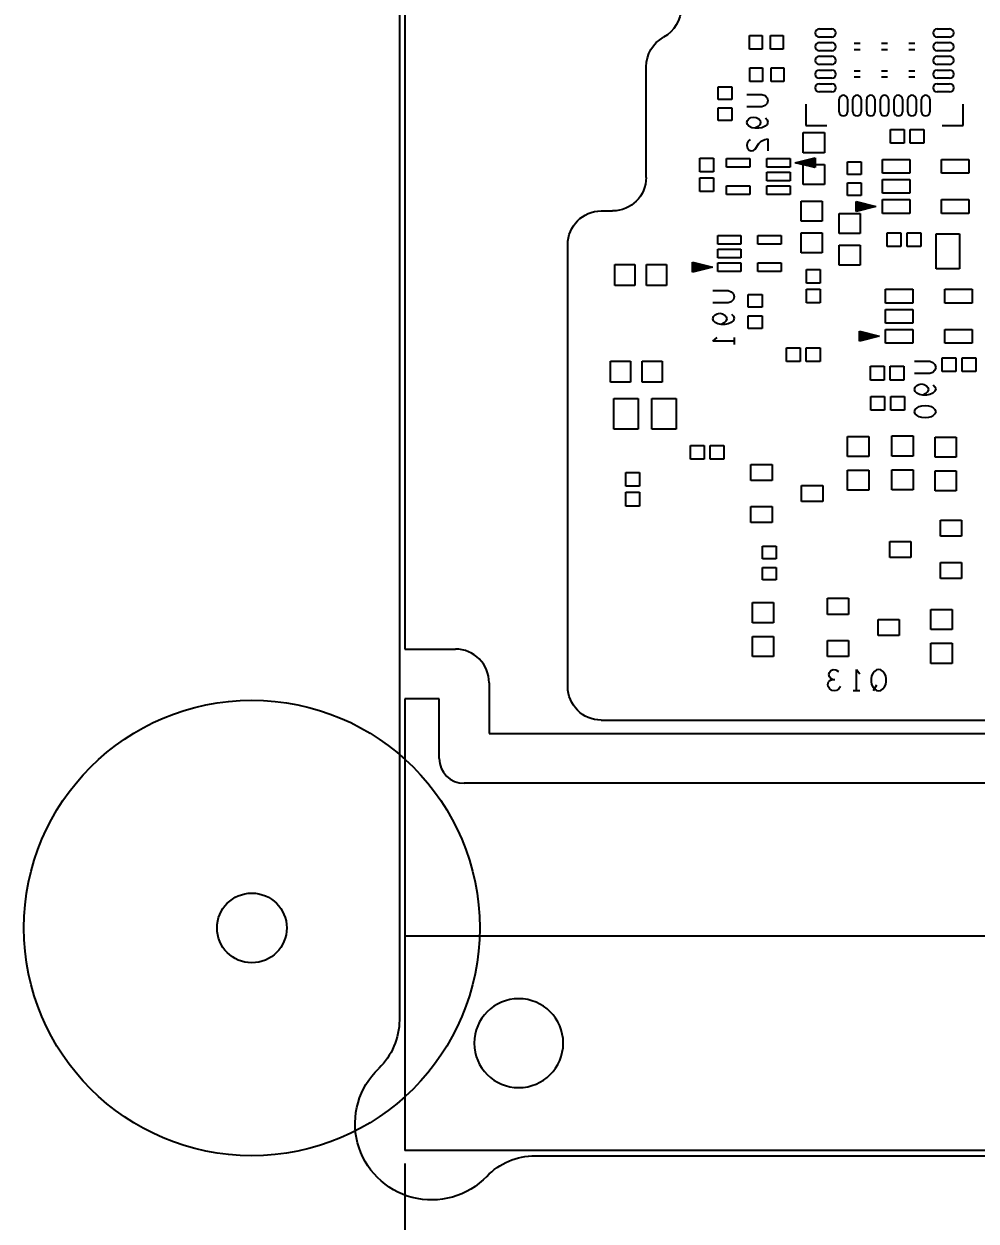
# Model space of a CAD drawing. Header units: millimetres. Extents: x -190 to 348, y -330 to 190.
# Drawn here: x -109.6 to -64.5, y -150.5 to -93.8 of the extents above; entities that cross this region are included whole.
import ezdxf

# ---------------------------------------------------------------- set-up
doc = ezdxf.new("R2010")
doc.units = ezdxf.units.MM
for name, color, linetype in [('10_MAQ_PALLET', 7, 'Continuous'), ('4_SIKCREN_BOTTOM_', 7, 'Continuous'), ('5_SOLDER_PASTE_BOTTOM_', 7, 'Continuous'), ('7______BREAKAWAY', 7, 'Continuous')]:
    doc.layers.add(name, color=color, linetype=linetype)
doc.styles.get("Standard").update_dxf_attribs({"font": 'arial.ttf'})
doc.dimstyles.new('ISO-25', dxfattribs={"dimtxt": 2.5, "dimasz": 2.5, "dimexe": 1.25, "dimexo": 0.625, "dimtad": 1, "dimtih": 1, "dimtoh": 1, "dimtxsty": 'Standard', "dimcen": 2.5, "dimadec": 0, "dimazin": 0, "dimtfac": 1, "dimtmove": 0, "dimatfit": 3, "dimfxl": 1, "dimarcsym": 0})

# ---------------------------------------------------------------- blocks, each defined once
blk = doc.blocks.new('*D8')
at = {"color": 0, "lineweight": -2}
for p, q in [((-91.6, -147.818), (-91.6, -276.065)), ((190.5, -191.125), (190.5, -276.065)), ((188, -274.815), (-89.1, -274.815))]:
    blk.add_line(p, q, dxfattribs=at)
at = {"color": 0}
for points in [[(-89.1, -274.398), (-89.1, -275.231), (-91.6, -274.815)], [(188, -274.398), (188, -275.231), (190.5, -274.815)]]:
    blk.add_solid(points, dxfattribs=at)
at = {"layer": 'Defpoints', "color": 0}
for p in [(-91.6, -147.193), (190.5, -190.5), (-91.6, -274.815)]:
    blk.add_point(p, dxfattribs=at)
at = {"color": 0, "insert": (49.45, -272.587), "char_height": 2.5, "attachment_point": 5}
blk.add_mtext('282,1 [11,106]', dxfattribs=at)

msp = doc.modelspace()

# ---------------------------------------------------------------- linework, layer by layer
at = {"layer": '10_MAQ_PALLET', "color": 5}
for p, q in [((-91.854, -14.029, -3.175), (-91.854, -141.015, -3.175)), ((-85.422, -147.447, -3.175), (85.422, -147.447, -3.175))]:
    msp.add_line(p, q, dxfattribs=at)
at = {"layer": '10_MAQ_PALLET', "color": 1}
for p, q in [((-80.165, -101.082, -8.001), (-80.165, -95.831, -8.001)), ((-82.293, -102.67, -8.001), (-81.752, -102.67, -8.001)), ((-83.881, -125.212, -8.001), (-83.881, -104.257, -8.001)), ((-82.293, -126.799, -8.001), (-37.551, -126.799, -8.001))]:
    msp.add_line(p, q, dxfattribs=at)
at = {"layer": '10_MAQ_PALLET', "color": 8}
msp.add_circle((-98.839, -136.652, -2.159), 10.795, dxfattribs=at)
at = {"layer": '10_MAQ_PALLET', "color": 3}
msp.add_circle((-98.839, -136.652), 1.651, dxfattribs=at)
at = {"layer": '10_MAQ_PALLET', "color": 1, "extrusion": (0, 0, -1)}
for centre, start, end in [((80.101, -93.046, 8.001), 180, 241.3146), ((78.577, -95.831, 8.001), 0, 61.3146), ((81.752, -101.082, 8.001), 180, 270), ((82.293, -104.257, 8.001), 0, 90), ((82.293, -125.212, 8.001), 270, 0)]:
    msp.add_arc(centre, 1.587, start, end, dxfattribs=at)
at = {"layer": '10_MAQ_PALLET', "color": 5, "extrusion": (0, 0, -1)}
for centre, radius, start, end in [((95.029, -141.015, 3.175), 3.175, 180, 226.244), ((90.33, -145.923, 3.175), 3.619, 223.756, 46.244), ((85.422, -150.622, 3.175), 3.175, 43.756, 90)]:
    msp.add_arc(centre, radius, start, end, dxfattribs=at)
at = {"layer": '4_SIKCREN_BOTTOM_', "color": 7}
for p, q in [((-91.6, -92.685), (-91.6, -123.434)), ((-75.4, -97.142), (-74.684, -97.142)), ((-74.684, -97.142), (-74.534, -97.196)), ((-74.534, -97.196), (-74.432, -97.302)), ((-74.432, -97.569), (-74.534, -97.676)), ((-74.432, -97.302), (-74.399, -97.434)), ((-74.399, -97.434), (-74.432, -97.569)), ((-74.684, -97.729), (-75.4, -97.729)), ((-74.534, -97.676), (-74.684, -97.729)), ((-72.606, -97.615), (-72.606, -98.613)), ((-65.146, -98.613), (-65.146, -97.615)), ((-75.4, -98.483), (-75.367, -98.377)), ((-75.367, -98.577), (-75.4, -98.483)), ((-75.367, -98.377), (-75.301, -98.298)), ((-75.301, -98.656), (-75.367, -98.577)), ((-75.301, -98.298), (-75.202, -98.245)), ((-75.166, -98.725), (-75.301, -98.656)), ((-75.202, -98.245), (-75.067, -98.217)), ((-75.067, -98.217), (-74.95, -98.245)), ((-74.866, -98.671), (-75.016, -98.75)), ((-74.95, -98.245), (-74.833, -98.311)), ((-74.783, -98.59), (-74.866, -98.671)), ((-74.833, -98.311), (-74.767, -98.389)), ((-74.75, -98.483), (-74.783, -98.59)), ((-74.767, -98.389), (-74.75, -98.483)), ((-74.534, -98.656), (-74.684, -98.725)), ((-74.432, -98.565), (-74.534, -98.656)), ((-74.516, -98.257), (-74.432, -98.351)), ((-74.432, -98.351), (-74.399, -98.458)), ((-74.399, -98.458), (-74.432, -98.565)), ((-72.606, -98.613), (-71.605, -98.613)), ((-66.144, -98.613), (-65.146, -98.613)), ((-75.235, -99.278), (-75.334, -99.36)), ((-75.016, -98.75), (-75.166, -98.725)), ((-74.833, -98.75), (-75.016, -98.75)), ((-74.684, -98.725), (-74.833, -98.75)), ((-74.717, -99.36), (-74.549, -99.278)), ((-74.549, -99.278), (-74.399, -99.253)), ((-74.399, -99.253), (-74.399, -99.812)), ((-75.385, -99.454), (-75.4, -99.56)), ((-75.4, -99.56), (-75.367, -99.692)), ((-75.334, -99.36), (-75.385, -99.454)), ((-75.367, -99.692), (-75.283, -99.786)), ((-75.283, -99.786), (-75.184, -99.812)), ((-75.184, -99.812), (-75.085, -99.799)), ((-75.085, -99.799), (-75.001, -99.746)), ((-75.001, -99.746), (-74.833, -99.479)), ((-74.833, -99.479), (-74.717, -99.36)), ((-73.099, -100.383), (-72.164, -100.15)), ((-72.164, -100.617), (-73.099, -100.383)), ((-72.177, -100.383), (-73.048, -100.383)), ((-73.045, -100.383), (-72.177, -100.167)), ((-72.177, -100.602), (-73.045, -100.383)), ((-72.941, -100.383), (-72.202, -100.198)), ((-72.202, -100.569), (-72.941, -100.383)), ((-72.202, -100.333), (-72.738, -100.333)), ((-72.202, -100.259), (-72.441, -100.259)), ((-72.202, -100.198), (-72.202, -100.383)), ((-72.202, -100.383), (-72.202, -100.569)), ((-72.177, -100.167), (-72.177, -100.383)), ((-72.177, -100.383), (-72.177, -100.602)), ((-72.164, -100.15), (-72.164, -100.617)), ((-72.202, -100.434), (-72.738, -100.434)), ((-72.202, -100.508), (-72.441, -100.508)), ((-70.213, -102.225), (-69.278, -102.459)), ((-70.213, -102.692), (-70.213, -102.225)), ((-69.278, -102.459), (-70.213, -102.692)), ((-70.201, -102.459), (-70.201, -102.243)), ((-70.201, -102.243), (-69.329, -102.459)), ((-70.201, -102.677), (-70.201, -102.459)), ((-69.329, -102.459), (-70.201, -102.677)), ((-69.329, -102.459), (-70.201, -102.459)), ((-70.175, -102.459), (-70.175, -102.273)), ((-70.175, -102.273), (-69.433, -102.459)), ((-69.934, -102.334), (-70.175, -102.334)), ((-69.637, -102.408), (-70.175, -102.408)), ((-70.175, -102.644), (-70.175, -102.459)), ((-69.433, -102.459), (-70.175, -102.644)), ((-69.637, -102.509), (-70.175, -102.509)), ((-69.934, -102.583), (-70.175, -102.583)), ((-77.963, -105.1), (-77.028, -105.334)), ((-77.963, -105.567), (-77.963, -105.1)), ((-77.028, -105.334), (-77.963, -105.567)), ((-77.95, -105.334), (-77.95, -105.115)), ((-77.95, -105.115), (-77.079, -105.334)), ((-77.95, -105.552), (-77.95, -105.334)), ((-77.079, -105.334), (-77.95, -105.552)), ((-77.079, -105.334), (-77.95, -105.334)), ((-77.925, -105.334), (-77.925, -105.148)), ((-77.925, -105.148), (-77.186, -105.334)), ((-77.683, -105.209), (-77.925, -105.209)), ((-77.389, -105.283), (-77.925, -105.283)), ((-77.925, -105.519), (-77.925, -105.334)), ((-77.186, -105.334), (-77.925, -105.519)), ((-77.389, -105.385), (-77.925, -105.385)), ((-77.683, -105.458), (-77.925, -105.458)), ((-77, -106.441), (-76.284, -106.441)), ((-76.284, -106.441), (-76.134, -106.495)), ((-76.134, -106.495), (-76.032, -106.601)), ((-76.032, -106.601), (-75.999, -106.736)), ((-76.284, -107.028), (-77, -107.028)), ((-76.134, -106.975), (-76.284, -107.028)), ((-76.032, -106.868), (-76.134, -106.975)), ((-75.999, -106.736), (-76.032, -106.868)), ((-77, -107.785), (-76.967, -107.678)), ((-76.967, -107.876), (-77, -107.785)), ((-76.967, -107.678), (-76.901, -107.597)), ((-76.901, -107.597), (-76.802, -107.544)), ((-76.802, -107.544), (-76.667, -107.518)), ((-76.667, -107.518), (-76.551, -107.544)), ((-76.551, -107.544), (-76.434, -107.61)), ((-76.434, -107.61), (-76.368, -107.691)), ((-76.35, -107.785), (-76.383, -107.892)), ((-76.368, -107.691), (-76.35, -107.785)), ((-76.116, -107.556), (-76.032, -107.65)), ((-76.032, -107.65), (-75.999, -107.757)), ((-75.999, -107.757), (-76.032, -107.864)), ((-76.901, -107.958), (-76.967, -107.876)), ((-76.766, -108.024), (-76.901, -107.958)), ((-76.617, -108.052), (-76.766, -108.024)), ((-76.467, -107.97), (-76.617, -108.052)), ((-76.434, -108.052), (-76.617, -108.052)), ((-76.383, -107.892), (-76.467, -107.97)), ((-76.284, -108.024), (-76.434, -108.052)), ((-76.134, -107.958), (-76.284, -108.024)), ((-76.032, -107.864), (-76.134, -107.958)), ((-77, -108.834), (-76.802, -108.674)), ((-75.999, -108.834), (-77, -108.834)), ((-75.999, -108.674), (-75.999, -108.994)), ((-70.063, -108.374), (-69.126, -108.608)), ((-70.063, -108.842), (-70.063, -108.374)), ((-69.126, -108.608), (-70.063, -108.842)), ((-70.051, -108.608), (-70.051, -108.392)), ((-70.051, -108.392), (-69.179, -108.608)), ((-70.051, -108.826), (-70.051, -108.608)), ((-69.179, -108.608), (-70.051, -108.826)), ((-69.177, -108.608), (-70.051, -108.608)), ((-70.025, -108.608), (-70.025, -108.425)), ((-70.025, -108.425), (-69.284, -108.608)), ((-69.784, -108.483), (-70.025, -108.483)), ((-69.487, -108.557), (-70.025, -108.557)), ((-70.025, -108.793), (-70.025, -108.608)), ((-69.284, -108.608), (-70.025, -108.793)), ((-69.487, -108.659), (-70.025, -108.659)), ((-69.784, -108.735), (-70.025, -108.735)), ((-67.452, -109.791), (-66.733, -109.791)), ((-66.733, -109.791), (-66.584, -109.845)), ((-66.584, -109.845), (-66.484, -109.952)), ((-66.484, -109.952), (-66.449, -110.086)), ((-66.733, -110.378), (-67.452, -110.378)), ((-66.584, -110.325), (-66.733, -110.378)), ((-66.484, -110.218), (-66.584, -110.325)), ((-66.449, -110.086), (-66.484, -110.218)), ((-67.452, -111.135), (-67.417, -111.028)), ((-67.417, -111.227), (-67.452, -111.135)), ((-67.417, -111.028), (-67.351, -110.947)), ((-67.351, -110.947), (-67.252, -110.894)), ((-67.252, -110.894), (-67.117, -110.868)), ((-67.117, -110.868), (-67, -110.894)), ((-67, -110.894), (-66.883, -110.96)), ((-66.883, -110.96), (-66.817, -111.041)), ((-66.799, -111.135), (-66.832, -111.242)), ((-66.817, -111.041), (-66.799, -111.135)), ((-66.566, -110.907), (-66.484, -111.001)), ((-66.484, -111.001), (-66.449, -111.107)), ((-66.449, -111.107), (-66.484, -111.214)), ((-67.351, -111.308), (-67.417, -111.227)), ((-67.219, -111.374), (-67.351, -111.308)), ((-67.066, -111.402), (-67.219, -111.374)), ((-66.916, -111.321), (-67.066, -111.402)), ((-66.883, -111.402), (-67.066, -111.402)), ((-66.832, -111.242), (-66.916, -111.321)), ((-66.733, -111.374), (-66.883, -111.402)), ((-66.584, -111.308), (-66.733, -111.374)), ((-66.484, -111.214), (-66.584, -111.308)), ((-67.452, -112.184), (-67.417, -112.077)), ((-67.417, -112.291), (-67.452, -112.184)), ((-67.417, -112.077), (-67.335, -111.996)), ((-67.335, -112.37), (-67.417, -112.291)), ((-67.335, -111.996), (-67.234, -111.943)), ((-67.234, -111.943), (-67.102, -111.902)), ((-67.102, -111.902), (-66.949, -111.89)), ((-66.949, -111.89), (-66.799, -111.902)), ((-66.799, -111.902), (-66.667, -111.943)), ((-66.667, -111.943), (-66.566, -111.996)), ((-66.566, -111.996), (-66.484, -112.077)), ((-66.484, -112.291), (-66.566, -112.37)), ((-66.484, -112.077), (-66.449, -112.184)), ((-66.449, -112.184), (-66.484, -112.291)), ((-67.234, -112.423), (-67.335, -112.37)), ((-67.102, -112.464), (-67.234, -112.423)), ((-66.949, -112.476), (-67.102, -112.464)), ((-66.799, -112.464), (-66.949, -112.476)), ((-66.667, -112.423), (-66.799, -112.464)), ((-66.566, -112.37), (-66.667, -112.423)), ((-91.6, -123.434), (-89.2, -123.434)), ((-91.6, -123.434), (-89.2, -123.434)), ((-71.516, -124.64), (-71.488, -124.541)), ((-71.488, -124.742), (-71.516, -124.64)), ((-71.488, -124.541), (-71.422, -124.457)), ((-71.422, -124.826), (-71.488, -124.742)), ((-71.422, -124.457), (-71.303, -124.409)), ((-71.303, -124.409), (-71.183, -124.424)), ((-71.183, -124.424), (-71.062, -124.49)), ((-70.201, -124.409), (-70.04, -124.607)), ((-70.201, -125.41), (-70.201, -124.409)), ((-69.484, -124.709), (-69.512, -124.841)), ((-69.431, -124.592), (-69.484, -124.709)), ((-69.352, -124.49), (-69.431, -124.592)), ((-69.258, -124.424), (-69.352, -124.49)), ((-69.151, -124.409), (-69.258, -124.424)), ((-69.045, -124.424), (-69.151, -124.409)), ((-68.951, -124.49), (-69.045, -124.424)), ((-68.872, -124.592), (-68.951, -124.49)), ((-68.819, -124.709), (-68.872, -124.592)), ((-68.791, -124.841), (-68.819, -124.709)), ((-87.6, -125.034), (-87.6, -127.434)), ((-87.6, -125.034), (-87.6, -127.434)), ((-71.557, -125.108), (-71.529, -124.991)), ((-71.542, -125.209), (-71.557, -125.108)), ((-71.476, -125.308), (-71.542, -125.209)), ((-71.529, -124.991), (-71.435, -124.91)), ((-71.369, -125.392), (-71.476, -125.308)), ((-71.435, -124.91), (-71.344, -124.874)), ((-71.344, -124.874), (-71.422, -124.826)), ((-71.344, -124.874), (-71.222, -124.874)), ((-71.036, -125.326), (-71.143, -125.392)), ((-70.955, -125.209), (-71.036, -125.326)), ((-69.512, -124.841), (-69.512, -124.976)), ((-69.512, -124.976), (-69.484, -125.108)), ((-69.484, -125.108), (-69.431, -125.225)), ((-69.431, -125.225), (-69.352, -125.326)), ((-69.258, -125.143), (-69.418, -125.41)), ((-69.352, -125.326), (-69.258, -125.392)), ((-69.045, -125.392), (-68.951, -125.326)), ((-68.951, -125.326), (-68.872, -125.225)), ((-68.872, -125.225), (-68.819, -125.108)), ((-68.819, -125.108), (-68.791, -124.976)), ((-68.791, -124.976), (-68.791, -124.841)), ((-71.262, -125.41), (-71.369, -125.392)), ((-71.143, -125.392), (-71.262, -125.41)), ((-70.04, -125.41), (-70.361, -125.41)), ((-69.258, -125.392), (-69.151, -125.41)), ((-69.151, -125.41), (-69.045, -125.392)), ((-87.6, -127.434), (-38.199, -127.434)), ((-87.6, -127.434), (-38.199, -127.434))]:
    msp.add_line(p, q, dxfattribs=at)
msp.add_arc((-89.2, -125.034), 1.6, 0.0013, 89.9987, dxfattribs=at)
msp.add_arc((-89.2, -125.034), 1.6, 0.0013, 89.9987, dxfattribs=at)
at = {"layer": '5_SOLDER_PASTE_BOTTOM_', "color": 4}
for p, q in [((-91.6, -92.685), (-91.6, -123.434)), ((-71.961, -94.039), (-71.371, -94.039)), ((-66.381, -94.039), (-65.791, -94.039)), ((-75.276, -95.009), (-75.276, -94.359)), ((-75.276, -94.359), (-74.676, -94.359)), ((-74.676, -94.359), (-74.676, -95.009)), ((-74.275, -95.009), (-74.275, -94.359)), ((-74.275, -94.359), (-73.675, -94.359)), ((-73.675, -94.359), (-73.675, -95.009)), ((-71.371, -94.429), (-71.961, -94.429)), ((-71.961, -94.689), (-71.371, -94.689)), ((-70.03, -94.739), (-70.317, -94.739)), ((-68.732, -94.739), (-69.019, -94.739)), ((-67.432, -94.739), (-67.719, -94.739)), ((-65.791, -94.429), (-66.381, -94.429)), ((-66.381, -94.689), (-65.791, -94.689)), ((-74.676, -95.009), (-75.276, -95.009)), ((-73.675, -95.009), (-74.275, -95.009)), ((-71.371, -95.079), (-71.961, -95.079)), ((-70.03, -95.026), (-70.317, -95.026)), ((-68.732, -95.026), (-69.019, -95.026)), ((-67.432, -95.026), (-67.719, -95.026)), ((-65.791, -95.079), (-66.381, -95.079)), ((-75.25, -96.535), (-75.25, -95.885)), ((-75.25, -95.885), (-74.65, -95.885)), ((-74.65, -95.885), (-74.65, -96.535)), ((-74.25, -96.535), (-74.25, -95.885)), ((-74.25, -95.885), (-73.65, -95.885)), ((-73.65, -95.885), (-73.65, -96.535)), ((-71.961, -95.339), (-71.371, -95.339)), ((-71.371, -95.729), (-71.961, -95.729)), ((-66.381, -95.339), (-65.791, -95.339)), ((-65.791, -95.729), (-66.381, -95.729)), ((-71.961, -95.99), (-71.371, -95.99)), ((-71.371, -96.38), (-71.961, -96.38)), ((-70.03, -96.04), (-70.317, -96.04)), ((-70.03, -96.327), (-70.317, -96.327)), ((-68.732, -96.04), (-69.019, -96.04)), ((-68.732, -96.327), (-69.019, -96.327)), ((-67.432, -96.04), (-67.719, -96.04)), ((-67.432, -96.327), (-67.719, -96.327)), ((-66.381, -95.99), (-65.791, -95.99)), ((-65.791, -96.38), (-66.381, -96.38)), ((-76.751, -97.384), (-76.751, -96.784)), ((-76.751, -96.784), (-76.101, -96.784)), ((-76.101, -96.784), (-76.101, -97.384)), ((-74.65, -96.535), (-75.25, -96.535)), ((-73.65, -96.535), (-74.25, -96.535)), ((-71.961, -96.64), (-71.371, -96.64)), ((-66.381, -96.64), (-65.791, -96.64)), ((-76.101, -97.384), (-76.751, -97.384)), ((-71.371, -97.03), (-71.961, -97.03)), ((-71.02, -97.968), (-71.02, -97.378)), ((-70.63, -97.378), (-70.63, -97.968)), ((-70.37, -97.968), (-70.37, -97.378)), ((-69.98, -97.378), (-69.98, -97.968)), ((-69.72, -97.968), (-69.72, -97.378)), ((-69.33, -97.378), (-69.33, -97.968)), ((-69.07, -97.968), (-69.07, -97.378)), ((-68.68, -97.378), (-68.68, -97.968)), ((-68.419, -97.968), (-68.419, -97.378)), ((-68.029, -97.378), (-68.029, -97.968)), ((-67.769, -97.968), (-67.769, -97.378)), ((-67.379, -97.378), (-67.379, -97.968)), ((-67.119, -97.968), (-67.119, -97.378)), ((-66.729, -97.378), (-66.729, -97.968)), ((-65.791, -97.03), (-66.381, -97.03)), ((-76.751, -98.385), (-76.751, -97.785)), ((-76.751, -97.785), (-76.101, -97.785)), ((-76.101, -97.785), (-76.101, -98.385)), ((-76.101, -98.385), (-76.751, -98.385)), ((-72.725, -99.908), (-72.725, -98.958)), ((-72.725, -98.958), (-71.725, -98.958)), ((-71.725, -98.958), (-71.725, -99.908)), ((-68.595, -99.459), (-68.595, -98.809)), ((-68.595, -98.809), (-67.945, -98.809)), ((-67.945, -98.809), (-67.945, -99.459)), ((-67.655, -99.459), (-67.655, -98.809)), ((-67.655, -98.809), (-67.005, -98.809)), ((-67.005, -98.809), (-67.005, -99.459)), ((-67.945, -99.459), (-68.595, -99.459)), ((-67.005, -99.459), (-67.655, -99.459)), ((-77.625, -100.815), (-77.625, -100.165)), ((-77.625, -100.165), (-76.975, -100.165)), ((-76.975, -100.165), (-76.975, -100.815)), ((-76.351, -100.588), (-76.351, -100.178)), ((-76.351, -100.178), (-75.251, -100.178)), ((-75.251, -100.178), (-75.251, -100.588)), ((-74.449, -100.588), (-74.449, -100.178)), ((-74.449, -100.178), (-73.349, -100.178)), ((-73.349, -100.178), (-73.349, -100.588)), ((-71.725, -99.908), (-72.725, -99.908)), ((-70.625, -100.935), (-70.625, -100.335)), ((-70.625, -100.335), (-69.975, -100.335)), ((-69.975, -100.335), (-69.975, -100.935)), ((-68.976, -100.884), (-68.976, -100.234)), ((-68.976, -100.234), (-67.676, -100.234)), ((-67.676, -100.234), (-67.676, -100.884)), ((-66.174, -100.884), (-66.174, -100.234)), ((-66.174, -100.234), (-64.874, -100.234)), ((-64.874, -100.234), (-64.874, -100.884)), ((-76.975, -100.815), (-77.625, -100.815)), ((-75.251, -100.588), (-76.351, -100.588)), ((-73.349, -100.588), (-74.449, -100.588)), ((-74.449, -101.239), (-74.449, -100.829)), ((-74.449, -100.829), (-73.349, -100.829)), ((-73.349, -100.829), (-73.349, -101.239)), ((-72.725, -101.41), (-72.725, -100.46)), ((-72.725, -100.46), (-71.725, -100.46)), ((-71.725, -100.46), (-71.725, -101.41)), ((-69.975, -100.935), (-70.625, -100.935)), ((-67.676, -100.884), (-68.976, -100.884)), ((-64.874, -100.884), (-66.174, -100.884)), ((-77.625, -101.755), (-77.625, -101.105)), ((-77.625, -101.105), (-76.975, -101.105)), ((-76.975, -101.105), (-76.975, -101.755)), ((-76.351, -101.889), (-76.351, -101.479)), ((-76.351, -101.479), (-75.251, -101.479)), ((-75.251, -101.479), (-75.251, -101.889)), ((-73.349, -101.239), (-74.449, -101.239)), ((-74.449, -101.889), (-74.449, -101.479)), ((-74.449, -101.479), (-73.349, -101.479)), ((-73.349, -101.479), (-73.349, -101.889)), ((-71.725, -101.41), (-72.725, -101.41)), ((-70.625, -101.933), (-70.625, -101.333)), ((-70.625, -101.333), (-69.975, -101.333)), ((-69.975, -101.333), (-69.975, -101.933)), ((-68.976, -101.834), (-68.976, -101.184)), ((-68.976, -101.184), (-67.676, -101.184)), ((-67.676, -101.184), (-67.676, -101.834)), ((-76.975, -101.755), (-77.625, -101.755)), ((-75.251, -101.889), (-76.351, -101.889)), ((-73.349, -101.889), (-74.449, -101.889)), ((-69.975, -101.933), (-70.625, -101.933)), ((-67.676, -101.834), (-68.976, -101.834)), ((-72.824, -103.16), (-72.824, -102.21)), ((-72.824, -102.21), (-71.824, -102.21)), ((-71.824, -102.21), (-71.824, -103.16)), ((-68.976, -102.784), (-68.976, -102.134)), ((-68.976, -102.134), (-67.676, -102.134)), ((-67.676, -102.134), (-67.676, -102.784)), ((-66.174, -102.784), (-66.174, -102.134)), ((-66.174, -102.134), (-64.874, -102.134)), ((-64.874, -102.134), (-64.874, -102.784)), ((-71.824, -103.16), (-72.824, -103.16)), ((-71.026, -103.734), (-71.026, -102.784)), ((-71.026, -102.784), (-70.026, -102.784)), ((-70.026, -102.784), (-70.026, -103.734)), ((-67.676, -102.784), (-68.976, -102.784)), ((-64.874, -102.784), (-66.174, -102.784)), ((-76.775, -104.238), (-76.775, -103.828)), ((-76.775, -103.828), (-75.675, -103.828)), ((-75.675, -103.828), (-75.675, -104.238)), ((-74.875, -104.238), (-74.875, -103.828)), ((-74.875, -103.828), (-73.775, -103.828)), ((-73.775, -103.828), (-73.775, -104.238)), ((-72.824, -104.658), (-72.824, -103.708)), ((-72.824, -103.708), (-71.824, -103.708)), ((-71.824, -103.708), (-71.824, -104.658)), ((-70.026, -103.734), (-71.026, -103.734)), ((-68.745, -104.358), (-68.745, -103.708)), ((-68.745, -103.708), (-68.095, -103.708)), ((-68.095, -103.708), (-68.095, -104.358)), ((-67.805, -104.358), (-67.805, -103.708)), ((-67.805, -103.708), (-67.155, -103.708)), ((-67.155, -103.708), (-67.155, -104.358)), ((-66.425, -105.41), (-66.425, -103.759)), ((-66.425, -103.759), (-65.325, -103.759)), ((-65.325, -103.759), (-65.325, -105.41)), ((-75.675, -104.238), (-76.775, -104.238)), ((-73.775, -104.238), (-74.875, -104.238)), ((-71.026, -105.235), (-71.026, -104.285)), ((-71.026, -104.285), (-70.026, -104.285)), ((-70.026, -104.285), (-70.026, -105.235)), ((-68.095, -104.358), (-68.745, -104.358)), ((-67.155, -104.358), (-67.805, -104.358)), ((-76.775, -104.889), (-76.775, -104.479)), ((-76.775, -104.479), (-75.675, -104.479)), ((-75.675, -104.889), (-76.775, -104.889)), ((-75.675, -104.479), (-75.675, -104.889)), ((-71.824, -104.658), (-72.824, -104.658)), ((-81.651, -106.21), (-81.651, -105.21)), ((-81.651, -105.21), (-80.701, -105.21)), ((-80.701, -105.21), (-80.701, -106.21)), ((-80.15, -106.21), (-80.15, -105.21)), ((-80.15, -105.21), (-79.2, -105.21)), ((-79.2, -105.21), (-79.2, -106.21)), ((-76.775, -105.539), (-76.775, -105.129)), ((-76.775, -105.129), (-75.675, -105.129)), ((-75.675, -105.129), (-75.675, -105.539)), ((-74.875, -105.539), (-74.875, -105.129)), ((-74.875, -105.129), (-73.775, -105.129)), ((-73.775, -105.129), (-73.775, -105.539)), ((-72.575, -106.088), (-72.575, -105.438)), ((-72.575, -105.438), (-71.925, -105.438)), ((-71.925, -105.438), (-71.925, -106.088)), ((-70.026, -105.235), (-71.026, -105.235)), ((-65.325, -105.41), (-66.425, -105.41)), ((-75.675, -105.539), (-76.775, -105.539)), ((-73.775, -105.539), (-74.875, -105.539)), ((-71.925, -106.088), (-72.575, -106.088)), ((-80.701, -106.21), (-81.651, -106.21)), ((-79.2, -106.21), (-80.15, -106.21)), ((-75.326, -107.234), (-75.326, -106.634)), ((-75.326, -106.634), (-74.676, -106.634)), ((-74.676, -106.634), (-74.676, -107.234)), ((-72.575, -107.028), (-72.575, -106.378)), ((-72.575, -106.378), (-71.925, -106.378)), ((-71.925, -106.378), (-71.925, -107.028)), ((-68.826, -107.033), (-68.826, -106.383)), ((-68.826, -106.383), (-67.526, -106.383)), ((-67.526, -106.383), (-67.526, -107.033)), ((-66.025, -107.033), (-66.025, -106.383)), ((-66.025, -106.383), (-64.725, -106.383)), ((-64.725, -106.383), (-64.725, -107.033)), ((-71.925, -107.028), (-72.575, -107.028)), ((-67.526, -107.033), (-68.826, -107.033)), ((-64.725, -107.033), (-66.025, -107.033)), ((-74.676, -107.234), (-75.326, -107.234)), ((-75.326, -108.235), (-75.326, -107.635)), ((-75.326, -107.635), (-74.676, -107.635)), ((-74.676, -107.635), (-74.676, -108.235)), ((-68.826, -107.983), (-68.826, -107.333)), ((-68.826, -107.333), (-67.526, -107.333)), ((-67.526, -107.333), (-67.526, -107.983)), ((-74.676, -108.235), (-75.326, -108.235)), ((-67.526, -107.983), (-68.826, -107.983)), ((-68.826, -108.933), (-68.826, -108.283)), ((-68.826, -108.283), (-67.526, -108.283)), ((-67.526, -108.283), (-67.526, -108.933)), ((-66.025, -108.933), (-66.025, -108.283)), ((-66.025, -108.283), (-64.725, -108.283)), ((-64.725, -108.283), (-64.725, -108.933)), ((-67.526, -108.933), (-68.826, -108.933)), ((-64.725, -108.933), (-66.025, -108.933)), ((-73.52, -109.809), (-73.52, -109.159)), ((-73.52, -109.159), (-72.87, -109.159)), ((-72.87, -109.159), (-72.87, -109.809)), ((-72.58, -109.809), (-72.58, -109.159)), ((-72.58, -109.159), (-71.93, -109.159)), ((-71.93, -109.159), (-71.93, -109.809)), ((-81.849, -110.784), (-81.849, -109.784)), ((-81.849, -109.784), (-80.899, -109.784)), ((-80.899, -109.784), (-80.899, -110.784)), ((-80.35, -110.784), (-80.35, -109.784)), ((-80.35, -109.784), (-79.4, -109.784)), ((-79.4, -109.784), (-79.4, -110.784)), ((-72.87, -109.809), (-73.52, -109.809)), ((-71.93, -109.809), (-72.58, -109.809)), ((-69.545, -110.683), (-69.545, -110.033)), ((-69.545, -110.033), (-68.895, -110.033)), ((-68.895, -110.033), (-68.895, -110.683)), ((-68.605, -110.683), (-68.605, -110.033)), ((-68.605, -110.033), (-67.955, -110.033)), ((-67.955, -110.033), (-67.955, -110.683)), ((-66.144, -110.284), (-66.144, -109.634)), ((-66.144, -109.634), (-65.494, -109.634)), ((-65.494, -109.634), (-65.494, -110.284)), ((-65.204, -110.284), (-65.204, -109.634)), ((-65.204, -109.634), (-64.554, -109.634)), ((-64.554, -109.634), (-64.554, -110.284)), ((-65.494, -110.284), (-66.144, -110.284)), ((-64.554, -110.284), (-65.204, -110.284)), ((-80.899, -110.784), (-81.849, -110.784)), ((-79.4, -110.784), (-80.35, -110.784)), ((-68.895, -110.683), (-69.545, -110.683)), ((-67.955, -110.683), (-68.605, -110.683)), ((-81.7, -113.008), (-81.7, -111.558)), ((-81.7, -111.558), (-80.55, -111.558)), ((-80.55, -111.558), (-80.55, -113.008)), ((-79.899, -113.008), (-79.899, -111.558)), ((-79.899, -111.558), (-78.749, -111.558)), ((-78.749, -111.558), (-78.749, -113.008)), ((-69.52, -112.108), (-69.52, -111.458)), ((-69.52, -111.458), (-68.87, -111.458)), ((-68.87, -111.458), (-68.87, -112.108)), ((-68.58, -112.108), (-68.58, -111.458)), ((-68.58, -111.458), (-67.93, -111.458)), ((-67.93, -111.458), (-67.93, -112.108)), ((-68.87, -112.108), (-69.52, -112.108)), ((-67.93, -112.108), (-68.58, -112.108)), ((-80.55, -113.008), (-81.7, -113.008)), ((-78.749, -113.008), (-79.899, -113.008)), ((-70.624, -114.31), (-70.624, -113.36)), ((-70.624, -113.36), (-69.624, -113.36)), ((-69.624, -113.36), (-69.624, -114.31)), ((-68.524, -114.285), (-68.524, -113.335)), ((-68.524, -113.335), (-67.524, -113.335)), ((-67.524, -113.335), (-67.524, -114.285)), ((-66.474, -114.333), (-66.474, -113.383)), ((-66.474, -113.383), (-65.474, -113.383)), ((-65.474, -113.383), (-65.474, -114.333)), ((-78.069, -114.434), (-78.069, -113.785)), ((-78.069, -113.785), (-77.419, -113.785)), ((-77.419, -113.785), (-77.419, -114.434)), ((-77.13, -114.434), (-77.13, -113.785)), ((-77.13, -113.785), (-76.48, -113.785)), ((-76.48, -113.785), (-76.48, -114.434)), ((-77.419, -114.434), (-78.069, -114.434)), ((-76.48, -114.434), (-77.13, -114.434)), ((-69.624, -114.31), (-70.624, -114.31)), ((-67.524, -114.285), (-68.524, -114.285)), ((-65.474, -114.333), (-66.474, -114.333)), ((-81.125, -115.715), (-81.125, -115.065)), ((-81.125, -115.065), (-80.475, -115.065)), ((-80.475, -115.065), (-80.475, -115.715)), ((-75.199, -115.439), (-75.199, -114.679)), ((-75.199, -114.679), (-74.199, -114.679)), ((-74.199, -114.679), (-74.199, -115.439)), ((-70.624, -115.908), (-70.624, -114.958)), ((-70.624, -114.958), (-69.624, -114.958)), ((-69.624, -114.958), (-69.624, -115.908)), ((-68.524, -115.885), (-68.524, -114.935)), ((-68.524, -114.935), (-67.524, -114.935)), ((-67.524, -114.935), (-67.524, -115.885)), ((-66.474, -115.933), (-66.474, -114.983)), ((-66.474, -114.983), (-65.474, -114.983)), ((-65.474, -114.983), (-65.474, -115.933)), ((-80.475, -115.715), (-81.125, -115.715)), ((-74.199, -115.439), (-75.199, -115.439)), ((-72.801, -116.44), (-72.801, -115.68)), ((-72.801, -115.68), (-71.801, -115.68)), ((-71.801, -115.68), (-71.801, -116.44)), ((-81.125, -116.654), (-81.125, -116.004)), ((-81.125, -116.004), (-80.475, -116.004)), ((-80.475, -116.004), (-80.475, -116.654)), ((-69.624, -115.908), (-70.624, -115.908)), ((-67.524, -115.885), (-68.524, -115.885)), ((-65.474, -115.933), (-66.474, -115.933)), ((-80.475, -116.654), (-81.125, -116.654)), ((-75.199, -117.438), (-75.199, -116.678)), ((-75.199, -116.678), (-74.199, -116.678)), ((-74.199, -116.678), (-74.199, -117.438)), ((-71.801, -116.44), (-72.801, -116.44)), ((-74.199, -117.438), (-75.199, -117.438)), ((-66.225, -118.089), (-66.225, -117.329)), ((-66.225, -117.329), (-65.225, -117.329)), ((-65.225, -117.329), (-65.225, -118.089)), ((-74.65, -119.159), (-74.65, -118.559)), ((-74.65, -118.559), (-74, -118.559)), ((-74, -118.559), (-74, -119.159)), ((-68.625, -119.089), (-68.625, -118.329)), ((-68.625, -118.329), (-67.625, -118.329)), ((-67.625, -118.329), (-67.625, -119.089)), ((-65.225, -118.089), (-66.225, -118.089)), ((-67.625, -119.089), (-68.625, -119.089)), ((-74, -119.159), (-74.65, -119.159)), ((-74.65, -120.16), (-74.65, -119.56)), ((-74.65, -119.56), (-74, -119.56)), ((-74, -119.56), (-74, -120.16)), ((-66.225, -120.09), (-66.225, -119.33)), ((-66.225, -119.33), (-65.225, -119.33)), ((-65.225, -119.33), (-65.225, -120.09)), ((-74, -120.16), (-74.65, -120.16)), ((-65.225, -120.09), (-66.225, -120.09)), ((-75.125, -122.184), (-75.125, -121.234)), ((-75.125, -121.234), (-74.125, -121.234)), ((-74.125, -121.234), (-74.125, -122.184)), ((-71.574, -121.789), (-71.574, -121.029)), ((-71.574, -121.029), (-70.574, -121.029)), ((-70.574, -121.029), (-70.574, -121.789)), ((-70.574, -121.789), (-71.574, -121.789)), ((-66.675, -122.509), (-66.675, -121.559)), ((-66.675, -121.559), (-65.675, -121.559)), ((-65.675, -121.559), (-65.675, -122.509)), ((-74.125, -122.184), (-75.125, -122.184)), ((-69.174, -122.79), (-69.174, -122.03)), ((-69.174, -122.03), (-68.174, -122.03)), ((-68.174, -122.03), (-68.174, -122.79)), ((-65.675, -122.509), (-66.675, -122.509)), ((-75.125, -123.784), (-75.125, -122.834)), ((-75.125, -122.834), (-74.125, -122.834)), ((-74.125, -122.834), (-74.125, -123.784)), ((-71.574, -123.788), (-71.574, -123.028)), ((-71.574, -123.028), (-70.574, -123.028)), ((-70.574, -123.028), (-70.574, -123.788)), ((-68.174, -122.79), (-69.174, -122.79)), ((-91.6, -123.434), (-89.2, -123.434)), ((-91.6, -123.434), (-89.2, -123.434)), ((-66.675, -124.11), (-66.675, -123.159)), ((-66.675, -123.159), (-65.675, -123.159)), ((-65.675, -123.159), (-65.675, -124.11)), ((-74.125, -123.784), (-75.125, -123.784)), ((-70.574, -123.788), (-71.574, -123.788)), ((-65.675, -124.11), (-66.675, -124.11)), ((-87.6, -125.034), (-87.6, -127.434)), ((-87.6, -125.034), (-87.6, -127.434)), ((-87.6, -127.434), (-38.199, -127.434)), ((-87.6, -127.434), (-38.199, -127.434))]:
    msp.add_line(p, q, dxfattribs=at)
for centre, radius, start, end in [((-71.961, -94.234), 0.195, 90, 270), ((-71.371, -94.234), 0.195, 270, 90), ((-66.381, -94.234), 0.195, 90, 270), ((-65.791, -94.234), 0.195, 270, 90), ((-71.961, -94.884), 0.195, 90, 270), ((-71.371, -94.884), 0.195, 270, 90), ((-66.381, -94.884), 0.195, 90, 270), ((-65.791, -94.884), 0.195, 270, 90), ((-71.961, -95.534), 0.195, 90, 270), ((-71.371, -95.534), 0.195, 270, 90), ((-66.381, -95.534), 0.195, 90, 270), ((-65.791, -95.534), 0.195, 270, 90), ((-71.961, -96.185), 0.195, 90, 270), ((-71.371, -96.185), 0.195, 270, 90), ((-66.381, -96.185), 0.195, 90, 270), ((-65.791, -96.185), 0.195, 270, 90), ((-71.961, -96.835), 0.195, 90, 270), ((-71.371, -96.835), 0.195, 270, 90), ((-66.381, -96.835), 0.195, 90, 270), ((-65.791, -96.835), 0.195, 270, 90), ((-70.825, -97.378), 0.195, 0, 180), ((-70.175, -97.378), 0.195, 0, 180), ((-69.525, -97.378), 0.195, 0, 180), ((-68.875, -97.378), 0.195, 0, 180), ((-68.224, -97.378), 0.195, 0, 180), ((-67.574, -97.378), 0.195, 0, 180), ((-66.924, -97.378), 0.195, 0, 180), ((-70.825, -97.968), 0.195, 180, 0), ((-70.175, -97.968), 0.195, 180, 0), ((-69.525, -97.968), 0.195, 180, 0), ((-68.875, -97.968), 0.195, 180, 0), ((-68.224, -97.968), 0.195, 180, 0), ((-67.574, -97.968), 0.195, 180, 0), ((-66.924, -97.968), 0.195, 180, 0), ((-89.2, -125.034), 1.6, 0.0013, 89.9987), ((-89.2, -125.034), 1.6, 0.0013, 89.9987)]:
    msp.add_arc(centre, radius, start, end, dxfattribs=at)
at = {"layer": '7______BREAKAWAY', "color": 2}
for p, q in [((-91.6, -92.685), (-91.6, -123.434)), ((-91.6, -123.434), (-89.2, -123.434)), ((-91.6, -123.434), (-89.2, -123.434)), ((-87.6, -125.034), (-87.6, -127.434)), ((-87.6, -125.034), (-87.6, -127.434)), ((-89.962, -125.796), (-91.6, -125.796)), ((-91.6, -125.796), (-91.6, -147.193)), ((-89.962, -128.615), (-89.962, -125.796)), ((-87.6, -127.434), (-38.199, -127.434)), ((-87.6, -127.434), (-38.199, -127.434)), ((-38.961, -129.797), (-88.781, -129.797)), ((91.6, -137.033), (-91.6, -137.033)), ((91.6, -147.193), (-91.6, -147.193))]:
    msp.add_line(p, q, dxfattribs=at)
for centre, radius, start, end in [((-89.2, -125.034), 1.6, 0.0013, 89.9987), ((-89.2, -125.034), 1.6, 0.0013, 89.9987), ((-88.781, -128.615), 1.181, 180.0013, 269.9987), ((-86.2, -142.113), 2.108, 0, 180), ((-86.2, -142.113), 2.108, 180, 0)]:
    msp.add_arc(centre, radius, start, end, dxfattribs=at)

# ---------------------------------------------------------------- dimensions: what is measured, and where the dimension line sits
dim = msp.add_linear_dim(base=(-91.6, -274.815), p1=(190.5, -190.5), p2=(-91.6, -147.193), dimstyle='ISO-25')
dim.commit()
dim.dimension.update_dxf_attribs({"geometry": '*D8', "text_midpoint": (49.45, -272.587)})

doc.saveas('drawing.dxf')
